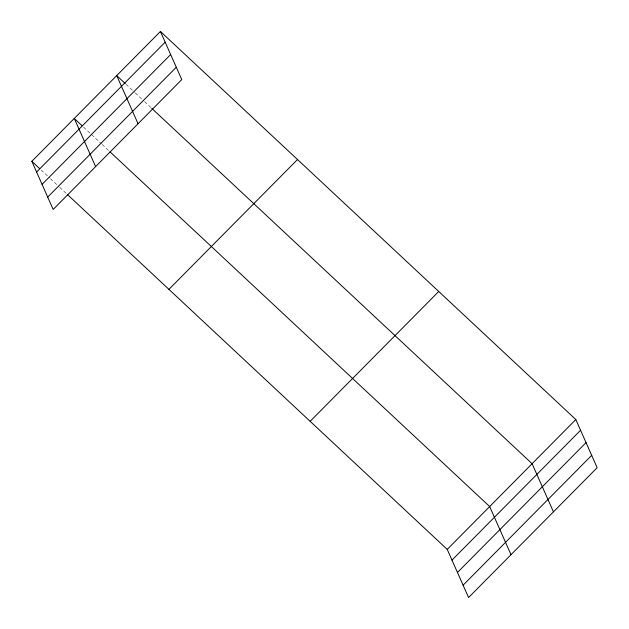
<?xml version="1.0" encoding="UTF-8"?>
<svg xmlns="http://www.w3.org/2000/svg" width="629" height="629" viewBox="0 0 629 629"><rect width="100%" height="100%" fill="white"/><g stroke="black" fill="none" stroke-linecap="round" stroke-linejoin="round"><path stroke-width="0.47" stroke-dasharray="3.15 2.36" d="M125.989 84.27L134.559 92.274M135.274 92.943L143.837 100.947M144.552 101.615L150.976 107.614M83.563 127.121L101.411 143.797M102.118 144.458L109.257 151.133M41.129 169.964L49.691 177.968M50.406 178.636L58.977 186.64M59.692 187.308L66.831 193.984"/><path stroke-width="0.94" d="M160.426 31.45L181.765 79.6L53.182 209.449L31.843 161.291L160.426 31.45L575.818 419.551L597.157 467.709L468.574 597.55L447.235 549.4L67.539 194.644M36.6 172.024L165.183 42.174M42.072 184.368L170.656 54.526M47.71 197.097L176.293 67.248M168.926 289.371L297.509 159.522M310.152 421.328L438.735 291.479M447.235 549.4L575.818 419.551M451.984 560.125L580.567 430.275M457.464 572.476L586.039 442.627M463.101 585.198L591.685 455.357M125.281 83.602L116.711 75.598L138.05 123.748M151.691 108.282L532.103 463.699L553.434 511.849M82.132 125.784L74.277 118.449L95.616 166.599M109.973 151.801L489.669 506.549L511.007 554.699M31.843 161.291L39.698 168.635"/></g></svg>
